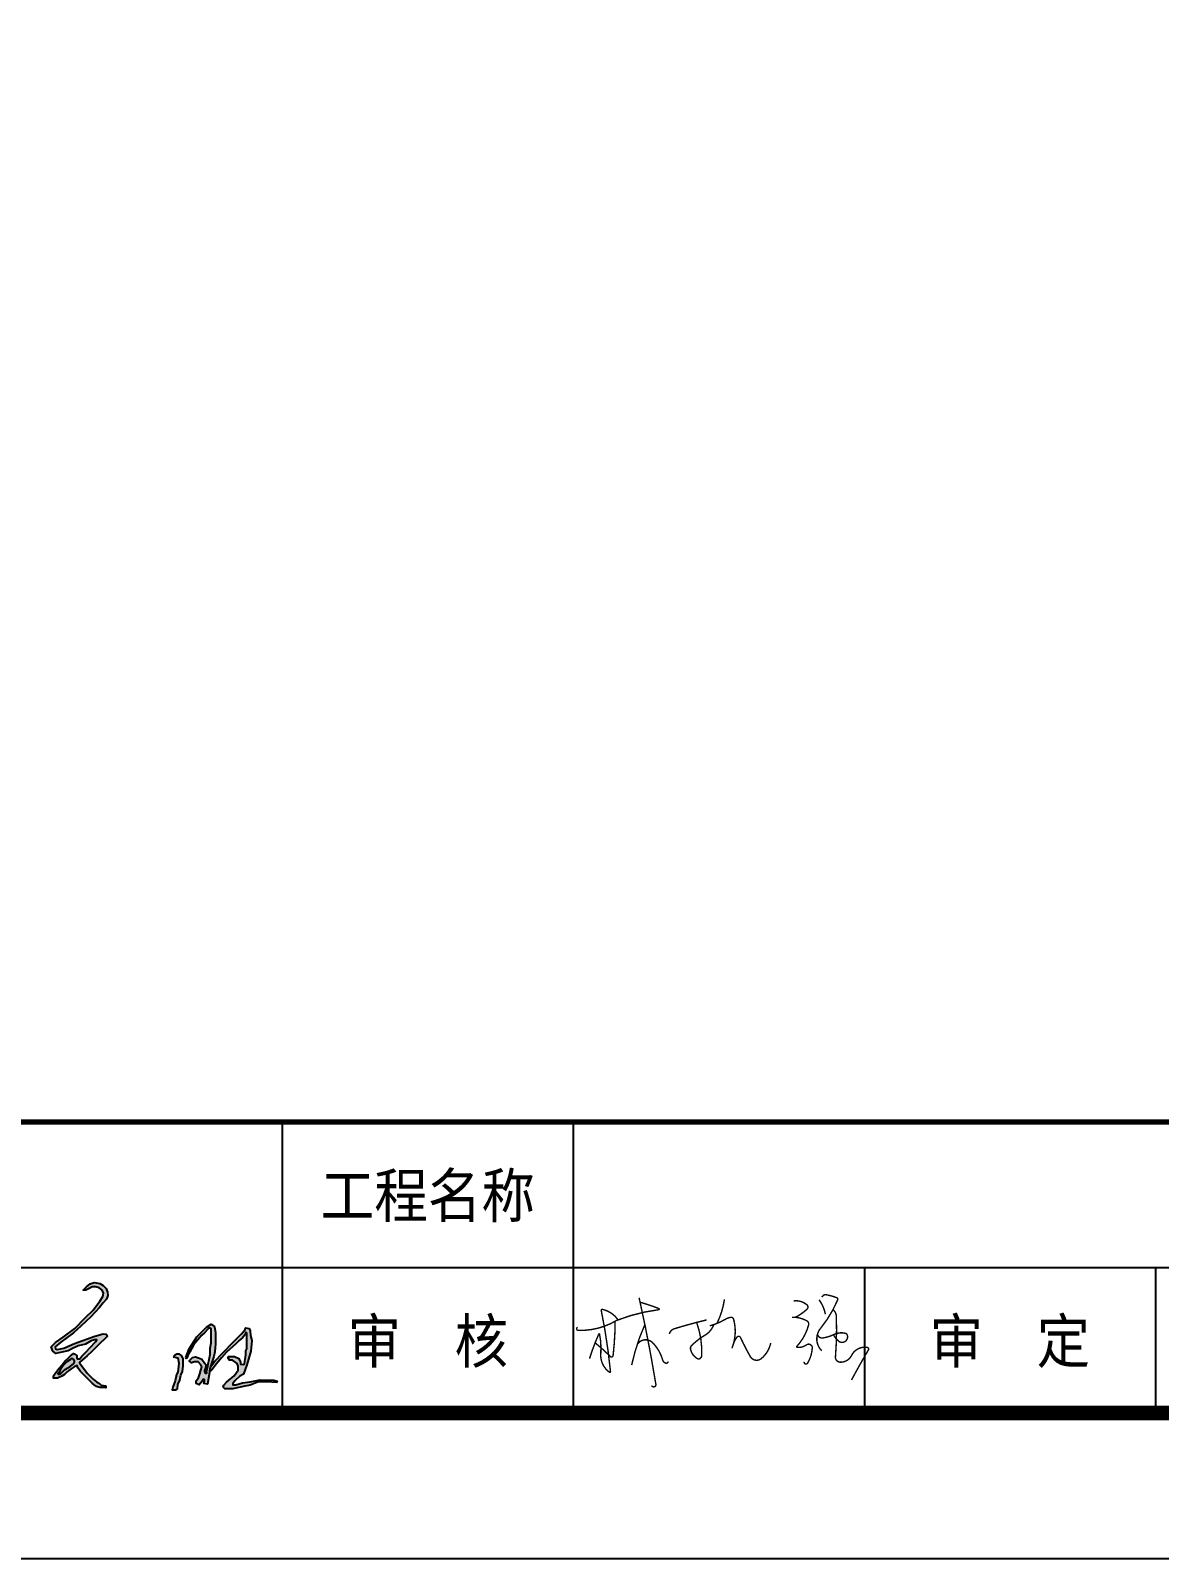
# Model space of a CAD drawing. Extents: x 43627 to 1359545, y -692302 to -50983.
# Drawn here: x 395201 to 402959, y -677291 to -666791 of the extents above; entities that cross this region are included whole.
import ezdxf
from ezdxf.enums import TextEntityAlignment as Align

# ---------------------------------------------------------------- set-up
doc = ezdxf.new("R2018")
doc.units = 0
doc.header["$LTSCALE"] = 1000
doc.header["$MEASUREMENT"] = 0
for name, color, linetype in [('@GPS', 40, 'Continuous'), ('_签字', 2, 'Continuous'), ('tuqian_neibu_pl', 7, 'Continuous'), ('图签目录', 255, 'Continuous'), ('标准图签', 7, 'Continuous')]:
    doc.layers.add(name, color=color, linetype=linetype)
doc.styles.get("Standard").update_dxf_attribs({"font": 'gbenor.shx', "bigfont": 'gbcbig.shx'})
doc.styles.add('宋体', font='宋体.ttf', dxfattribs={"width": 0.8})

# ---------------------------------------------------------------- blocks, each defined once
blk = doc.blocks.new('212')
h = blk.add_hatch(color=256)
h.paths.add_polyline_path([(757691, 53686), (757711, 53709), (757746, 53737), (757784, 53751), (757837, 53740), (757867, 53722), (757896, 53694), (757908, 53658), (757911, 53627), (757897, 53595), (757867, 53560), (757831, 53518), (757751, 53431), (757659, 53343), (757591, 53282), (757472, 53192), (757419, 53149), (757422, 53131), (757437, 53126), (757501, 53137), (757600, 53182), (757788, 53250), (757866, 53272), (757896, 53268), (757906, 53250), (757881, 53225), (757839, 53185), (757798, 53144), (757760, 53107), (757718, 53065), (757653, 53009), (757647, 53001), (757719, 52904), (757750, 52873), (757775, 52848), (757805, 52823), (757831, 52809), (757847, 52793), (757869, 52790), (757889, 52787), (757891, 52778), (757891, 52768), (757862, 52772), (757836, 52772), (757804, 52780), (757784, 52795), (757763, 52811), (757738, 52836), (757705, 52869), (757682, 52892), (757655, 52919), (757630, 52954), (757623, 52975), (757597, 52964), (757568, 52944), (757545, 52925), (757534, 52920), (757507, 52893), (757482, 52878), (757441, 52857), (757405, 52857), (757405, 52881), (757426, 52910), (757455, 52952), (757486, 52982), (757512, 53020), (757540, 53043), (757562, 53065), (757589, 53087), (757604, 53082), (757620, 53068), (757620, 53045), (757623, 53038), (757648, 53039), (757669, 53062), (757709, 53103), (757743, 53140), (757798, 53199), (757809, 53216), (757787, 53216), (757756, 53206), (757703, 53175), (757634, 53158), (757575, 53132), (757541, 53114), (757481, 53100), (757426, 53087), (757397, 53111), (757382, 53151), (757423, 53191), (757493, 53240), (757602, 53322), (757699, 53419), (757773, 53492), (757836, 53576), (757864, 53618), (757869, 53654), (757853, 53681), (757828, 53700), (757797, 53710), (757763, 53708), (757736, 53693), (757706, 53679), (757681, 53677)])
h.paths.add_polyline_path([(758637, 53051), (758667, 53130), (758739, 53243), (758829, 53332), (758874, 53362), (758902, 53345), (758907, 53321), (758914, 53282), (758914, 53242), (758914, 53213), (758915, 53175), (758911, 53143), (758908, 53103), (758898, 53059), (758878, 53005), (758868, 52967), (758838, 52801), (758804, 52807), (758811, 52829), (758811, 52845), (758797, 52845), (758790, 52829), (758762, 52797), (758734, 52808), (758734, 52833), (758756, 52862), (758767, 52897), (758777, 52932), (758786, 52963), (758776, 52983), (758751, 53009), (758717, 53009), (758690, 53000), (758667, 53020), (758698, 53051), (758727, 53057), (758756, 53047), (758787, 53035), (758809, 53004), (758823, 52985), (758823, 52967), (758817, 52944), (758811, 52928), (758811, 52917), (758817, 52910), (758817, 52904), (758828, 52904), (758833, 52907), (758831, 52922), (758838, 52953), (758845, 52989), (758855, 53031), (758865, 53080), (758865, 53137), (758874, 53187), (758874, 53240), (758874, 53278), (758874, 53318), (758855, 53326), (758843, 53314), (758811, 53282), (758787, 53259), (758749, 53215), (758712, 53171), (758694, 53138), (758684, 53118), (758660, 53078), (758646, 53044), (758641, 53042)])
for points in [[(758867, 52964), (758906, 53015), (758978, 53092), (759082, 53198), (759156, 53272), (759191, 53313), (759194, 53328), (759227, 53320), (759236, 53299), (759240, 53257), (759252, 53208), (759242, 53110), (759207, 52983), (759191, 52939), (759174, 52894), (759141, 52877), (759098, 52835), (759075, 52809), (759075, 52804), (759075, 52795), (759104, 52795), (759165, 52813), (759236, 52823), (759331, 52843), (759456, 52840), (759490, 52829), (759484, 52817), (759440, 52821), (759379, 52825), (759315, 52825), (759236, 52793), (759173, 52781), (759075, 52759), (759000, 52758), (758984, 52774), (758991, 52792), (759015, 52820), (759089, 52881), (759124, 52932), (759124, 52969), (759115, 52994), (759071, 53026), (759044, 53026), (759029, 53051), (759036, 53059), (759092, 53059), (759132, 53042), (759148, 53008), (759148, 52988), (759173, 52984), (759183, 52993), (759196, 53076), (759196, 53112), (759206, 53132), (759206, 53180), (759206, 53227), (759207, 53277), (759196, 53286), (759191, 53264), (759165, 53234), (759135, 53209), (759104, 53178), (759016, 53099), (758969, 53048), (758920, 52989), (758886, 52941), (758870, 52925), (758860, 52923)], [(758519, 53058), (758562, 53047), (758571, 52997), (758563, 52913), (758551, 52891), (758539, 52834), (758515, 52773), (758510, 52749), (758546, 52749), (758558, 52760), (758562, 52799), (758580, 52840), (758591, 52887), (758607, 52920), (758613, 52973), (758613, 53008), (758613, 53042), (758598, 53070), (758578, 53082), (758553, 53081), (758532, 53069)]]:
    blk.add_hatch(color=256).paths.add_polyline_path(points)
for points in [[(757691, 53686), (757711, 53709), (757746, 53737), (757784, 53751), (757837, 53740), (757867, 53722), (757896, 53694), (757908, 53658), (757911, 53627), (757897, 53595), (757867, 53560), (757831, 53518), (757751, 53431), (757659, 53343), (757591, 53282), (757472, 53192), (757419, 53149), (757422, 53131), (757437, 53126), (757501, 53137), (757600, 53182), (757788, 53250), (757866, 53272), (757896, 53268), (757906, 53250), (757881, 53225), (757839, 53185), (757798, 53144), (757760, 53107), (757718, 53065), (757653, 53009), (757647, 53001), (757719, 52904), (757750, 52873), (757775, 52848), (757805, 52823), (757831, 52809), (757847, 52793), (757869, 52790), (757889, 52787), (757891, 52778), (757891, 52768), (757862, 52772), (757836, 52772), (757804, 52780), (757784, 52795), (757763, 52811), (757738, 52836), (757705, 52869), (757682, 52892), (757655, 52919), (757630, 52954), (757623, 52975), (757597, 52964), (757568, 52944), (757545, 52925), (757534, 52920), (757507, 52893), (757482, 52878), (757441, 52857), (757405, 52857), (757405, 52881), (757426, 52910), (757455, 52952), (757486, 52982), (757512, 53020), (757540, 53043), (757562, 53065), (757589, 53087), (757604, 53082), (757620, 53068), (757620, 53045), (757623, 53038), (757648, 53039), (757669, 53062), (757709, 53103), (757743, 53140), (757798, 53199), (757809, 53216), (757787, 53216), (757756, 53206), (757703, 53175), (757634, 53158), (757575, 53132), (757541, 53114), (757481, 53100), (757426, 53087), (757397, 53111), (757382, 53151), (757423, 53191), (757493, 53240), (757602, 53322), (757699, 53419), (757773, 53492), (757836, 53576), (757864, 53618), (757869, 53654), (757853, 53681), (757828, 53700), (757797, 53710), (757763, 53708), (757736, 53693), (757706, 53679), (757681, 53677), (757691, 53686)], [(758637, 53051), (758667, 53130), (758739, 53243), (758829, 53332), (758874, 53362), (758902, 53345), (758907, 53321), (758914, 53282), (758914, 53242), (758914, 53213), (758915, 53175), (758911, 53143), (758908, 53103), (758898, 53059), (758878, 53005), (758868, 52967), (758838, 52801), (758804, 52807), (758811, 52829), (758811, 52845), (758797, 52845), (758790, 52829), (758762, 52797), (758734, 52808), (758734, 52833), (758756, 52862), (758767, 52897), (758777, 52932), (758786, 52963), (758776, 52983), (758751, 53009), (758717, 53009), (758690, 53000), (758667, 53020), (758698, 53051), (758727, 53057), (758756, 53047), (758787, 53035), (758809, 53004), (758823, 52985), (758823, 52967), (758817, 52944), (758811, 52928), (758811, 52917), (758817, 52910), (758817, 52904), (758828, 52904), (758833, 52907), (758831, 52922), (758838, 52953), (758845, 52989), (758855, 53031), (758865, 53080), (758865, 53137), (758874, 53187), (758874, 53240), (758874, 53278), (758874, 53318), (758855, 53326), (758843, 53314), (758811, 53282), (758787, 53259), (758749, 53215), (758712, 53171), (758694, 53138), (758684, 53118), (758660, 53078), (758646, 53044), (758641, 53042), (758637, 53051)], [(758867, 52964), (758906, 53015), (758978, 53092), (759082, 53198), (759156, 53272), (759191, 53313), (759194, 53328), (759227, 53320), (759236, 53299), (759240, 53257), (759252, 53208), (759242, 53110), (759207, 52983), (759191, 52939), (759174, 52894), (759141, 52877), (759098, 52835), (759075, 52809), (759075, 52804), (759075, 52795), (759104, 52795), (759165, 52813), (759236, 52823), (759331, 52843), (759456, 52840), (759490, 52829), (759484, 52817), (759440, 52821), (759379, 52825), (759315, 52825), (759236, 52793), (759173, 52781), (759075, 52759), (759000, 52758), (758984, 52774), (758991, 52792), (759015, 52820), (759089, 52881), (759124, 52932), (759124, 52969), (759115, 52994), (759071, 53026), (759044, 53026), (759029, 53051), (759036, 53059), (759092, 53059), (759132, 53042), (759148, 53008), (759148, 52988), (759173, 52984), (759183, 52993), (759196, 53076), (759196, 53112), (759206, 53132), (759206, 53180), (759206, 53227), (759207, 53277), (759196, 53286), (759191, 53264), (759165, 53234), (759135, 53209), (759104, 53178), (759016, 53099), (758969, 53048), (758920, 52989), (758886, 52941), (758870, 52925), (758860, 52923), (758867, 52964)], [(757598, 53015), (757594, 53033), (757585, 53038), (757573, 53042), (757563, 53032), (757528, 53010), (757497, 52979), (757480, 52958), (757469, 52940), (757457, 52915), (757445, 52902), (757448, 52894), (757459, 52894), (757476, 52904), (757508, 52940), (757559, 52967), (757592, 52996), (757598, 53006), (757598, 53015)], [(758519, 53058), (758562, 53047), (758571, 52997), (758563, 52913), (758551, 52891), (758539, 52834), (758515, 52773), (758510, 52749), (758546, 52749), (758558, 52760), (758562, 52799), (758580, 52840), (758591, 52887), (758607, 52920), (758613, 52973), (758613, 53008), (758613, 53042), (758598, 53070), (758578, 53082), (758553, 53081), (758532, 53069), (758519, 53058)]]:
    blk.add_lwpolyline(points)
blk = doc.blocks.new('A$C75c24a53')
at = {"const_width": 12.2}
for points in [[(-1843, 630, 0.812352), (-1838, 603, 0.142929), (-1507, 689, 0.45283), (-1504, 704, 0.174006), (-1632, 784, 0.332539), (-1641, 779, -0.025847), (-1561, 250, -0.418272), (-1567, 242, -0.273523), (-1644, 407, -0.294645)], [(-1507, 689, -0.062062), (-1146, 781, 0.502107), (-1141, 789, 0.030227), (-1305, 844, -7.56484)], [(-1315, 883, -0.014786), (-1171, 140, -0.320961), (-1181, 120, -0.469452), (-1207, 130, -1.364248)], [(-582, 869, -0.077289), (-646, 663, -2.234655)], [(12, 856, -0.215615), (126, 823, -0.458417), (126, 783, -0.043776), (43, 723, -0.189988), (-1, 716, -9.272389)], [(256, 889, -0.357075), (293, 909, -0.045671), (380, 885, -0.528921), (389, 861, -0.070757), (243, 620, 0.384305), (254, 428, 0.409937)], [(285, 742, 0.114312), (231, 866, -0.205415)], [(-1693, 496, -0.028688), (-1561, 377, 0.429168), (-1545, 377, 0.192347), (-1538, 390, 0.027405), (-1521, 680, -0.986809)], [(-1266, 652, 0.050806), (-1379, 305, 1.240011)], [(-1055, 572, -0.256037), (-1013, 617, -0.016504), (-735, 693, -0.760668)], [(-821, 672, -0.097021), (-777, 387, -0.40961), (-809, 357, -0.2211), (-873, 441, -0.190238), (-868, 469, -0.068647), (-749, 562, 0.169787), (-675, 649, -0.608065)], [(-708, 642, 0.0685), (-573, 699, -0.102904), (-526, 715, -0.370177), (-504, 701, -0.169243), (-518, 449, 3.773756)], [(21, 716, -0.10762), (126, 685, -0.347699), (141, 649, -0.119321), (41, 467, 0.679021), (44, 457, 0.172927), (122, 478, -0.706607), (172, 446, -0.116318), (132, 321, -0.833151), (103, 333, -0.832838)], [(350, 781, -0.253852), (379, 718, -0.030366), (372, 381, 0.441123), (411, 330, 0.302525), (511, 390, -0.318679), (645, 457, -0.53031), (655, 436, 0.009881), (510, 178, 1.673765)], [(-1741, 360, -0.030393), (-1662, 570, -0.37848), (-1655, 573, -0.065237), (-1644, 407, -0.036484)], [(-1331, 481, -0.488379), (-1200, 498, -0.12854), (-1113, 350, 0.2496), (-1085, 321, 0.548036), (-1067, 336, -0.864717)], [(-504, 490, -0.076151), (-475, 544, -0.481766), (-446, 546, 0.020188), (-362, 382, 0.487677), (-265, 361, 0.168266), (-184, 495, -0.810231)], [(217, 570, 0.39536), (264, 538, 0.068682), (354, 565, -0.20459), (467, 575, -0.832579), (402, 508, -0.075357), (354, 565, 2.47759)]]:
    blk.add_lwpolyline(points, format="xyb", dxfattribs=at)
blk = doc.blocks.new('ztwj05')
for p, q in [((82350, 3000), (82350, 1000)), ((84350, 3000), (84350, 1000)), ((74350, 2000), (102950, 2000)), ((86350, 2000), (86350, 1000)), ((88350, 2000), (88350, 1000))]:
    blk.add_line(p, q)
at = {"const_width": 35.9}
blk.add_lwpolyline([(63950, 3000), (102950, 3000)], dxfattribs=at)
at = {"layer": 'tuqian_neibu_pl'}
blk.add_lwpolyline([(103950, 0), (103950, 42000), (0, 42000), (0, 0)], close=True, dxfattribs=at)
at = {"layer": 'tuqian_neibu_pl', "const_width": 100}
blk.add_lwpolyline([(102950, 1000), (102950, 41000), (1000, 41000), (1000, 1000)], close=True, dxfattribs=at)
at = {"layer": '@GPS', "xscale": 0.8, "yscale": 0.8, "zscale": 0.8}
blk.add_blockref('A$C75c24a53', (85854, 1085), dxfattribs=at)
at = {"layer": '_签字', "xscale": 0.7372799999999999, "yscale": 0.7372799999999999, "zscale": 0.7372799999999999}
blk.add_blockref('212', (-477641, -37732), dxfattribs=at)
at = {"style": '宋体', "width": 0.9}
for s, p in [('工程名称', (83350, 2500)), ('审  核', (83350, 1500)), ('审  定', (87350, 1500))]:
    blk.add_text(s, height=300, rotation=360, dxfattribs=at).set_placement(p, align=Align.MIDDLE)
at = {"layer": '图签目录', "lineweight": 30, "width": 0.8, "flags": 104}
for tag, p in [('工程名称', (87350, 2492)), ('图纸名称', (95350, 2500)), ('建设单位', (79350, 2466))]:
    blk.add_attdef(tag, text='', height=300, dxfattribs=at).set_placement(p, align=Align.MIDDLE_CENTER)
at = {"layer": '图签目录', "style": '宋体', "width": 0.8}
for tag, p in [('图纸编号', (101658, 2513)), ('图纸时间', (93475, 1528)), ('设计号', (97350, 1500))]:
    blk.add_attdef(tag, text='', height=300, dxfattribs=at).set_placement(p, align=Align.MIDDLE)
for tag, p in [('65', (99347, 1364)), ('3', (101647, 1347))]:
    blk.add_attdef(tag, text='', height=300, dxfattribs=at).set_placement(p, align=Align.CENTER)

msp = doc.modelspace()

# ---------------------------------------------------------------- block references
at = {"layer": '标准图签'}
ref = msp.add_blockref('ztwj05', (314581, -677291), dxfattribs=at)
lines = msp.add_mtext('\\W0.8000;', dxfattribs={"layer": '图签目录', "insert": (401931, -674799), "char_height": 4792, "attachment_point": 1})
ref.add_attrib('工程名称', '', (401931, -674799), dxfattribs={"flags": 104}).embed_mtext(lines)

doc.saveas('drawing.dxf')
